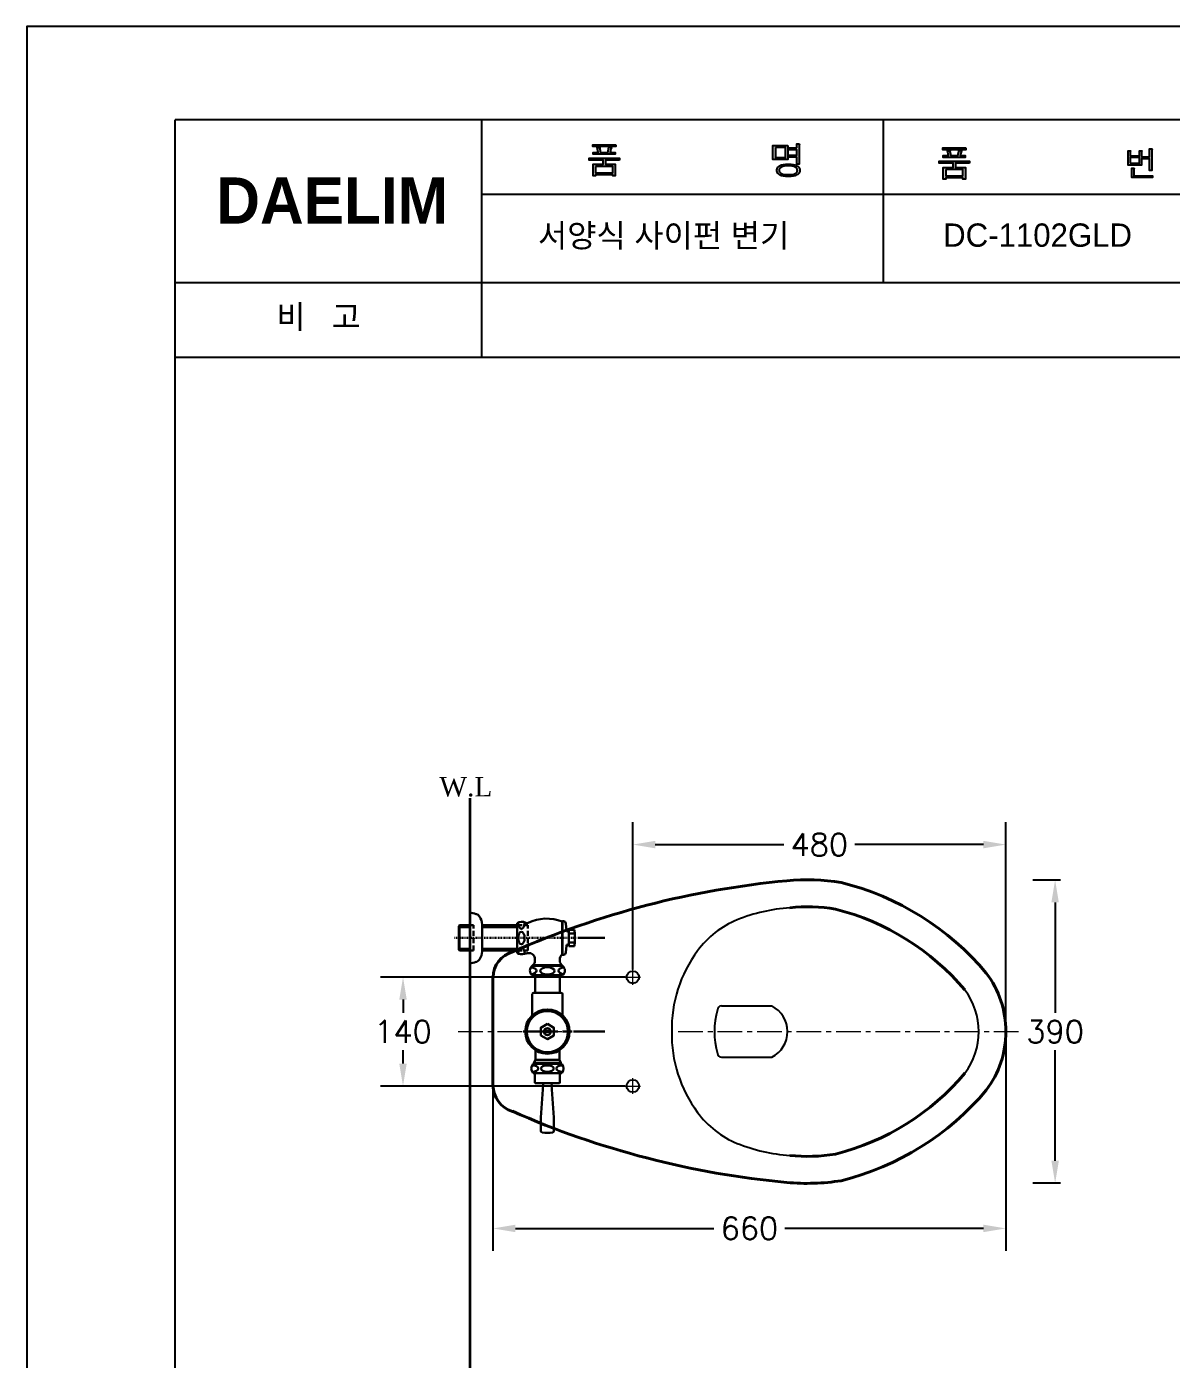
# Model space of a CAD drawing. Extents: x 60782 to 63207, y 58098 to 61529.
# Drawn here: x 60782 to 62255, y 59814 to 61529 of the extents above; entities that cross this region are included whole.
import ezdxf
from ezdxf.lldxf.tags import DXFTag

# ---------------------------------------------------------------- set-up
doc = ezdxf.new("R2010")
doc.units = 0
doc.header["$MEASUREMENT"] = 0
for name, pattern in [('CENTER', [50.8, 31.75, -6.35, 6.35, -6.35]), ('HIDDEN', [9.525, 6.35, -3.175]), ('JIS_02_1.0', [2, 1, -1])]:
    doc.linetypes.add(name, pattern=pattern)
doc.layers.get('0').update_dxf_attribs({"linetype": 'CONTINUOUS'})
doc.layers.get('Defpoints').update_dxf_attribs({"linetype": 'CONTINUOUS'})
for name, color, linetype, lineweight in [('AM_6', 2, 'CONTINUOUS', 30), ('CEN', 1, 'CENTER', 5), ('DWG', 7, 'CONTINUOUS', 25), ('OUTLINE', 11, 'CONTINUOUS', 40), ('Y', 202, 'CONTINUOUS', 35)]:
    doc.layers.add(name, color=color, linetype=linetype, lineweight=lineweight)
for name, color, linetype in [('CL', 2, 'CENTER'), ('D', 2, 'CONTINUOUS'), ('Dim', 4, 'CONTINUOUS'), ('HIDDEN', 3, 'HIDDEN'), ('LINE', 7, 'CONTINUOUS'), ('LINE @ 1 VP1', 7, 'CONTINUOUS'), ('LINE @ 1 VPModel', 7, 'CONTINUOUS'), ('YA', 7, 'CONTINUOUS')]:
    doc.layers.add(name, color=color, linetype=linetype)
doc.styles.add('h', font='', dxfattribs={"height": 30})
doc.styles.get("Standard").update_dxf_attribs({"font": 'txt.shx', "bigfont": 'ghs.shx'})
doc.styles.add('STYLE2', font='dutch.ttf', dxfattribs={"height": 25})
doc.styles.get('h').set_extended_font_data('Haansoft Batang')
tags = doc.linetypes.add('Amconstr', pattern=[9999, 9999, 0]).pattern_tags.tags
tags[6:7] = [DXFTag(74, 4), DXFTag(75, 0), DXFTag(340, '0'), DXFTag(46, 1.0), DXFTag(50, 0.0), DXFTag(44, 0.0), DXFTag(45, 0.0)]
tags[4:5] = [DXFTag(74, 4), DXFTag(75, 0), DXFTag(340, '0'), DXFTag(46, 1.0), DXFTag(50, 0.0), DXFTag(44, 0.0), DXFTag(45, 0.0)]
doc.dimstyles.get("Standard").update_dxf_attribs({"dimtxt": 0.18, "dimasz": 0.18, "dimexe": 0.18, "dimexo": 0.0625, "dimgap": 0.09, "dimtad": 0, "dimtih": 1, "dimtoh": 1, "dimdec": 4, "dimzin": 0, "dimdsep": 46, "dimtxsty": 'Standard', "dimcen": 0.09, "dimadec": 0, "dimazin": 0, "dimtfac": 1, "dimtdec": 4, "dimtofl": 0, "dimtmove": 0, "dimatfit": 0, "dimfxl": 0, "dimtolj": 1, "dimtzin": 0, "dimarcsym": 0})

# ---------------------------------------------------------------- blocks, each defined once
blk = doc.blocks.new('*D54')
at = {"layer": 'Defpoints', "color": 0}
for p in [(62041.8, 60476), (61561.8, 60305.3), (62041.8, 60235.3)]:
    blk.add_point(p, dxfattribs=at)
at = {"layer": 'Dim', "color": 0, "lineweight": -2}
for p, q in [((61561.8, 60315.3), (61561.8, 60504.8)), ((62041.8, 60245.3), (62041.8, 60504.8)), ((61590.6, 60476), (61756.2, 60476)), ((62013, 60476), (61847.4, 60476))]:
    blk.add_line(p, q, dxfattribs=at)
at = {"layer": 'Dim', "color": 0}
for points in [[(61590.6, 60480.8), (61590.6, 60471.2), (61561.8, 60476)], [(62013, 60480.8), (62013, 60471.2), (62041.8, 60476)]]:
    blk.add_solid(points, dxfattribs=at)
at = {"layer": 'Dim', "color": 0, "insert": (61801.8, 60476), "char_height": 28.8, "attachment_point": 5}
blk.add_mtext('\\A1;480', dxfattribs=at)
blk = doc.blocks.new('*D55')
at = {"layer": 'Defpoints', "color": 0}
for p in [(61381.8, 60235.3), (62041.8, 60235.3), (61381.8, 59982)]:
    blk.add_point(p, dxfattribs=at)
at = {"layer": 'Dim', "color": 0, "lineweight": -2}
for p, q in [((61381.8, 60225.3), (61381.8, 59953.2)), ((62041.8, 60225.3), (62041.8, 59953.2)), ((61410.6, 59982), (61666.2, 59982)), ((62013, 59982), (61757.4, 59982))]:
    blk.add_line(p, q, dxfattribs=at)
at = {"layer": 'Dim', "color": 0}
for points in [[(61410.6, 59986.8), (61410.6, 59977.2), (61381.8, 59982)], [(62013, 59986.8), (62013, 59977.2), (62041.8, 59982)]]:
    blk.add_solid(points, dxfattribs=at)
at = {"layer": 'Dim', "color": 0, "insert": (61711.8, 59982), "char_height": 28.8, "attachment_point": 5}
blk.add_mtext('\\A1;660', dxfattribs=at)
blk = doc.blocks.new('*D56')
at = {"layer": 'Defpoints', "color": 0}
for p in [(61561.8, 60305.3), (61266, 60165.3), (61561.8, 60165.3)]:
    blk.add_point(p, dxfattribs=at)
at = {"layer": 'Dim', "color": 0, "lineweight": -2}
for p, q in [((61551.8, 60305.3), (61237.2, 60305.3)), ((61266, 60276.5), (61266, 60259.3)), ((61266, 60194.1), (61266, 60211.3)), ((61551.8, 60165.3), (61237.2, 60165.3))]:
    blk.add_line(p, q, dxfattribs=at)
at = {"layer": 'Dim', "color": 0}
for points in [[(61261.2, 60276.5), (61270.8, 60276.5), (61266, 60305.3)], [(61261.2, 60194.1), (61270.8, 60194.1), (61266, 60165.3)]]:
    blk.add_solid(points, dxfattribs=at)
at = {"layer": 'Dim', "color": 0, "insert": (61266, 60235.3), "char_height": 28.8, "attachment_point": 5}
blk.add_mtext('\\A1;140', dxfattribs=at)
blk = doc.blocks.new('*D53')
at = {"layer": 'Defpoints', "color": 0}
for p in [(62122.3, 60430.4), (62105.2, 60040.2), (62122.3, 60040.2)]:
    blk.add_point(p, dxfattribs=at)
at = {"layer": 'Dim', "color": 0, "lineweight": -2}
for p, q in [((62112.3, 60430.4), (62076.4, 60430.4)), ((62105.2, 60401.6), (62105.2, 60259.3)), ((62105.2, 60069), (62105.2, 60211.3)), ((62112.3, 60040.2), (62076.4, 60040.2))]:
    blk.add_line(p, q, dxfattribs=at)
at = {"layer": 'Dim', "color": 0}
for points in [[(62100.4, 60401.6), (62110, 60401.6), (62105.2, 60430.4)], [(62100.4, 60069), (62110, 60069), (62105.2, 60040.2)]]:
    blk.add_solid(points, dxfattribs=at)
at = {"layer": 'Dim', "color": 0, "insert": (62105.2, 60235.3), "char_height": 28.8, "attachment_point": 5}
blk.add_mtext('\\A1;390', dxfattribs=at)
blk = doc.blocks.new('*U59')
at = {"layer": 'LINE @ 1 VP1', "linetype": 'Amconstr'}
h = blk.add_hatch(color=256, dxfattribs=at)
h.dxf.hatch_style = 1
h.paths.add_polyline_path([(61967.9, 61362.8), (61961.3, 61362.8), (61961.3, 61360.4), (61989.6, 61360.4), (61989.6, 61362.8), (61983, 61362.8), (61984.2, 61367.2), (61984.3, 61367.6), (61984.9, 61368.3), (61985, 61368.4), (61985, 61368.4), (61985, 61368.5), (61985, 61368.5), (61985, 61368.5), (61985, 61368.5), (61985, 61368.6), (61985, 61368.6), (61985, 61368.6), (61985, 61368.6), (61985, 61368.6), (61984.9, 61368.7), (61984.7, 61368.7), (61984, 61368.9), (61981.5, 61369.3), (61980.1, 61362.8), (61970.9, 61362.8), (61969.7, 61367.7), (61969.8, 61368.2), (61970, 61368.5), (61970, 61368.6), (61970, 61368.7), (61970, 61368.7), (61970, 61368.7), (61970, 61368.8), (61970, 61368.8), (61970, 61368.8), (61970, 61368.8), (61970, 61368.9), (61970, 61368.9), (61969.9, 61368.9), (61969.9, 61368.9), (61969.8, 61368.9), (61969.5, 61369), (61968.6, 61369), (61966.5, 61369)])
h.paths.add_polyline_path([(61956, 61355.4), (61956, 61352.9), (61973.9, 61352.9), (61973.9, 61347.4), (61961.3, 61347.4), (61961.3, 61332.6), (61964.5, 61332.6), (61964.5, 61333.9), (61986.5, 61333.9), (61986.5, 61332.6), (61989.7, 61332.6), (61989.7, 61347.4), (61977.1, 61347.4), (61977.1, 61352.9), (61995, 61352.9), (61995, 61355.4)])
h.paths.add_polyline_path([(61986.5, 61344.8), (61986.5, 61336.5), (61964.5, 61336.5), (61964.5, 61344.8)], flags=16)
at = {"layer": 'LINE @ 1 VPModel', "linetype": 'Amconstr'}
h = blk.add_hatch(color=256, dxfattribs=at)
h.dxf.hatch_style = 1
h.paths.add_polyline_path([(61967.9, 61362.8), (61961.3, 61362.8), (61961.3, 61360.4), (61989.6, 61360.4), (61989.6, 61362.8), (61983, 61362.8), (61984.2, 61367.2), (61984.3, 61367.6), (61984.9, 61368.3), (61985, 61368.4), (61985, 61368.4), (61985, 61368.5), (61985, 61368.5), (61985, 61368.5), (61985, 61368.5), (61985, 61368.6), (61985, 61368.6), (61985, 61368.6), (61985, 61368.6), (61985, 61368.6), (61984.9, 61368.7), (61984.7, 61368.7), (61984, 61368.9), (61981.5, 61369.3), (61980.1, 61362.8), (61970.9, 61362.8), (61969.7, 61367.7), (61969.8, 61368.2), (61970, 61368.5), (61970, 61368.6), (61970, 61368.7), (61970, 61368.7), (61970, 61368.7), (61970, 61368.8), (61970, 61368.8), (61970, 61368.8), (61970, 61368.8), (61970, 61368.9), (61970, 61368.9), (61969.9, 61368.9), (61969.9, 61368.9), (61969.8, 61368.9), (61969.5, 61369), (61968.6, 61369), (61966.5, 61369)])
h.paths.add_polyline_path([(61956, 61355.4), (61956, 61352.9), (61973.9, 61352.9), (61973.9, 61347.4), (61961.3, 61347.4), (61961.3, 61332.6), (61964.5, 61332.6), (61964.5, 61333.9), (61986.5, 61333.9), (61986.5, 61332.6), (61989.7, 61332.6), (61989.7, 61347.4), (61977.1, 61347.4), (61977.1, 61352.9), (61995, 61352.9), (61995, 61355.4)])
h.paths.add_polyline_path([(61986.5, 61344.8), (61986.5, 61336.5), (61964.5, 61336.5), (61964.5, 61344.8)], flags=16)
blk = doc.blocks.new('*U60')
at = {"layer": 'LINE @ 1 VP1', "linetype": 'Amconstr'}
h = blk.add_hatch(color=256, dxfattribs=at)
h.dxf.hatch_style = 1
h.paths.add_polyline_path([(61990.3, 61372.6), (61960.7, 61372.6), (61960.7, 61370.2), (61990.3, 61370.2)])
at = {"layer": 'LINE @ 1 VPModel', "linetype": 'Amconstr'}
h = blk.add_hatch(color=256, dxfattribs=at)
h.dxf.hatch_style = 1
h.paths.add_polyline_path([(61990.3, 61372.6), (61960.7, 61372.6), (61960.7, 61370.2), (61990.3, 61370.2)])
blk = doc.blocks.new('*U61')
at = {"layer": 'LINE @ 1 VP1', "linetype": 'Amconstr'}
h = blk.add_hatch(color=256, dxfattribs=at)
h.dxf.hatch_style = 1
h.paths.add_polyline_path([(62216.5, 61367.5), (62216.5, 61367.9), (62216.7, 61368.3), (62216.8, 61368.4), (62216.8, 61368.5), (62216.8, 61368.6), (62216.8, 61368.7), (62216.8, 61368.7), (62216.8, 61368.7), (62216.8, 61368.7), (62216.8, 61368.8), (62216.8, 61368.8), (62216.8, 61368.8), (62216.7, 61368.8), (62216.7, 61368.8), (62216.6, 61368.9), (62216.5, 61368.9), (62216.3, 61369), (62215.5, 61369), (62213.6, 61369), (62213.6, 61362.4), (62201.7, 61362.4), (62201.7, 61367.7), (62201.8, 61368.1), (62202, 61368.4), (62202.1, 61368.6), (62202.1, 61368.6), (62202.1, 61368.7), (62202.2, 61368.7), (62202.2, 61368.8), (62202.2, 61368.8), (62202.2, 61368.8), (62202.2, 61368.8), (62202.1, 61368.8), (62202.1, 61368.9), (62202.1, 61368.9), (62202.1, 61368.9), (62202.1, 61368.9), (62202.1, 61368.9), (62202, 61368.9), (62201.8, 61369), (62201.1, 61369), (62199, 61369), (62199, 61350.6), (62216.5, 61350.6), (62216.5, 61358.7), (62226.8, 61358.7), (62226.8, 61343.5), (62229.6, 61343.5), (62229.6, 61369.8), (62229.7, 61370.2), (62229.9, 61370.5), (62229.9, 61370.7), (62230, 61370.9), (62230, 61370.9), (62230, 61371), (62230, 61371), (62230, 61371), (62230, 61371), (62230, 61371.1), (62229.9, 61371.1), (62229.9, 61371.1), (62229.9, 61371.2), (62229.9, 61371.2), (62229.8, 61371.2), (62229.7, 61371.2), (62229.5, 61371.3), (62229.1, 61371.3), (62226.8, 61371.3), (62226.8, 61361), (62216.5, 61361)])
h.paths.add_polyline_path([(62213.6, 61360.1), (62213.6, 61352.8), (62201.7, 61352.8), (62201.7, 61360.1)], flags=16)
h.paths.add_polyline_path([(62206.8, 61346), (62206.7, 61345.8), (62206.5, 61345.5), (62206.5, 61345.2), (62206.5, 61336.9), (62230.5, 61336.9), (62230.5, 61334.6), (62203.7, 61334.6), (62203.7, 61346.4), (62205.8, 61346.4), (62206.5, 61346.4), (62206.6, 61346.3), (62206.8, 61346.3), (62206.8, 61346.2), (62206.8, 61346.1)])
at = {"layer": 'LINE @ 1 VPModel', "linetype": 'Amconstr'}
h = blk.add_hatch(color=256, dxfattribs=at)
h.dxf.hatch_style = 1
h.paths.add_polyline_path([(62216.5, 61367.5), (62216.5, 61367.9), (62216.7, 61368.3), (62216.8, 61368.4), (62216.8, 61368.5), (62216.8, 61368.6), (62216.8, 61368.7), (62216.8, 61368.7), (62216.8, 61368.7), (62216.8, 61368.7), (62216.8, 61368.8), (62216.8, 61368.8), (62216.8, 61368.8), (62216.7, 61368.8), (62216.7, 61368.8), (62216.6, 61368.9), (62216.5, 61368.9), (62216.3, 61369), (62215.5, 61369), (62213.6, 61369), (62213.6, 61362.4), (62201.7, 61362.4), (62201.7, 61367.7), (62201.8, 61368.1), (62202, 61368.4), (62202.1, 61368.6), (62202.1, 61368.6), (62202.1, 61368.7), (62202.2, 61368.7), (62202.2, 61368.8), (62202.2, 61368.8), (62202.2, 61368.8), (62202.2, 61368.8), (62202.1, 61368.8), (62202.1, 61368.9), (62202.1, 61368.9), (62202.1, 61368.9), (62202.1, 61368.9), (62202.1, 61368.9), (62202, 61368.9), (62201.8, 61369), (62201.1, 61369), (62199, 61369), (62199, 61350.6), (62216.5, 61350.6), (62216.5, 61358.7), (62226.8, 61358.7), (62226.8, 61343.5), (62229.6, 61343.5), (62229.6, 61369.8), (62229.7, 61370.2), (62229.9, 61370.5), (62229.9, 61370.7), (62230, 61370.9), (62230, 61370.9), (62230, 61371), (62230, 61371), (62230, 61371), (62230, 61371), (62230, 61371.1), (62229.9, 61371.1), (62229.9, 61371.1), (62229.9, 61371.2), (62229.9, 61371.2), (62229.8, 61371.2), (62229.7, 61371.2), (62229.5, 61371.3), (62229.1, 61371.3), (62226.8, 61371.3), (62226.8, 61361), (62216.5, 61361)])
h.paths.add_polyline_path([(62213.6, 61360.1), (62213.6, 61352.8), (62201.7, 61352.8), (62201.7, 61360.1)], flags=16)
h.paths.add_polyline_path([(62206.8, 61346), (62206.7, 61345.8), (62206.5, 61345.5), (62206.5, 61345.2), (62206.5, 61336.9), (62230.5, 61336.9), (62230.5, 61334.6), (62203.7, 61334.6), (62203.7, 61346.4), (62205.8, 61346.4), (62206.5, 61346.4), (62206.6, 61346.3), (62206.8, 61346.3), (62206.8, 61346.2), (62206.8, 61346.1)])

msp = doc.modelspace()

# ---------------------------------------------------------------- hatches: boundary and pattern name
at = {"layer": 'YA'}
h = msp.add_hatch(color=256, dxfattribs=at)
h.paths.add_polyline_path([(61772.8, 61372.8), (61772.8, 61377.7), (61775.3, 61377.7), (61775.6, 61377.6), (61775.9, 61377.6), (61776, 61377.6), (61776.1, 61377.5), (61776.2, 61377.5), (61776.2, 61377.5), (61776.2, 61377.5), (61776.2, 61377.5), (61776.2, 61377.5), (61776.2, 61377.5), (61776.2, 61377.4), (61776.3, 61377.4), (61776.3, 61377.4), (61776.3, 61377.4), (61776.3, 61377.4), (61776.3, 61377.3), (61776.2, 61377.3), (61776.2, 61377.1), (61776.1, 61377), (61776, 61376.6), (61775.9, 61376.3), (61775.9, 61351.9), (61772.8, 61351.9), (61772.8, 61360.9), (61762.9, 61360.9), (61762.9, 61363.5), (61772.8, 61363.5), (61772.8, 61370.2), (61762.9, 61370.2), (61762.9, 61372.8)])
h.paths.add_polyline_path([(61753.1, 61348), (61752.4, 61347.6), (61751.8, 61347.2), (61751.3, 61346.7), (61750.9, 61346.2), (61750.6, 61345.6), (61750.4, 61345.1), (61750.2, 61344.4), (61750.2, 61343.7), (61750.2, 61343.1), (61750.4, 61342.5), (61750.6, 61341.9), (61750.9, 61341.3), (61751.3, 61340.8), (61751.8, 61340.4), (61752.4, 61340), (61753.1, 61339.6), (61754.7, 61339), (61756.7, 61338.5), (61761.9, 61338.2), (61767, 61338.5), (61769.1, 61339), (61770.7, 61339.6), (61771.4, 61340), (61772, 61340.4), (61772.5, 61340.8), (61772.9, 61341.3), (61773.2, 61341.9), (61773.5, 61342.5), (61773.6, 61343.1), (61773.6, 61343.7), (61773.6, 61344.4), (61773.5, 61345.1), (61773.2, 61345.6), (61772.9, 61346.2), (61772.5, 61346.7), (61772, 61347.2), (61771.4, 61347.6), (61770.7, 61348), (61769.1, 61348.6), (61767, 61349.1), (61761.9, 61349.4), (61756.7, 61349.1), (61754.7, 61348.6)], flags=16)
h.paths.add_polyline_path([(61773, 61349.6), (61773.9, 61349.1), (61774.6, 61348.5), (61775.3, 61347.8), (61775.8, 61347.1), (61776.2, 61346.3), (61776.5, 61345.5), (61776.6, 61344.6), (61776.7, 61343.7), (61776.6, 61342.8), (61776.5, 61342), (61776.2, 61341.2), (61775.8, 61340.5), (61775.3, 61339.8), (61774.6, 61339.1), (61773.9, 61338.5), (61773, 61338), (61772, 61337.4), (61770.9, 61336.9), (61768.3, 61336.2), (61765.3, 61335.8), (61761.9, 61335.7), (61758.5, 61335.8), (61755.5, 61336.2), (61752.9, 61336.9), (61751.8, 61337.4), (61750.7, 61338), (61749.9, 61338.5), (61749.1, 61339.1), (61748.5, 61339.8), (61748, 61340.5), (61747.6, 61341.2), (61747.3, 61342), (61747.2, 61342.8), (61747.1, 61343.7), (61747.2, 61344.6), (61747.3, 61345.5), (61747.6, 61346.3), (61748, 61347.1), (61748.5, 61347.8), (61749.1, 61348.5), (61749.9, 61349.1), (61750.7, 61349.6), (61751.8, 61350.2), (61752.9, 61350.7), (61755.5, 61351.4), (61758.5, 61351.8), (61761.9, 61351.9), (61765.3, 61351.8), (61768.3, 61351.4), (61770.9, 61350.7), (61772, 61350.2)])
h.paths.add_polyline_path([(61745.2, 61373.3), (61745.2, 61360.2), (61758.3, 61360.2), (61758.3, 61373.3)], flags=16)
h.paths.add_polyline_path([(61761.4, 61375.9), (61761.4, 61357.6), (61742.1, 61357.6), (61742.1, 61375.9)])
h.paths.add_polyline_path([(61513.9, 61348.9), (61513.9, 61340.6), (61536, 61340.6), (61536, 61348.9)], flags=16)
h.paths.add_polyline_path([(61519.4, 61373), (61519.4, 61372.9), (61519.4, 61372.9), (61519.4, 61372.9), (61519.5, 61372.9), (61519.5, 61372.8), (61519.5, 61372.8), (61519.5, 61372.8), (61519.5, 61372.8), (61519.4, 61372.7), (61519.4, 61372.6), (61519.3, 61372.4), (61519.2, 61372.1), (61519.1, 61371.9), (61519.1, 61371.8), (61519.1, 61371.7), (61519.1, 61371.6), (61520.3, 61366.9), (61529.5, 61366.9), (61531, 61373.4), (61533.4, 61373), (61534.1, 61372.8), (61534.3, 61372.7), (61534.4, 61372.7), (61534.4, 61372.7), (61534.4, 61372.7), (61534.4, 61372.7), (61534.4, 61372.6), (61534.5, 61372.6), (61534.5, 61372.6), (61534.4, 61372.6), (61534.4, 61372.5), (61534.4, 61372.5), (61534.4, 61372.4), (61534.3, 61372.4), (61534.2, 61372.2), (61533.9, 61371.8), (61533.8, 61371.7), (61533.7, 61371.6), (61533.7, 61371.4), (61533.6, 61371.3), (61532.4, 61366.9), (61539.1, 61366.9), (61539.1, 61364.5), (61510.8, 61364.5), (61510.8, 61366.9), (61517.3, 61366.9), (61515.9, 61373.1), (61518.1, 61373.1), (61519, 61373.1), (61519.2, 61373), (61519.3, 61373), (61519.4, 61373)])
h.paths.add_polyline_path([(61539.7, 61376.6), (61539.7, 61374.3), (61510.1, 61374.3), (61510.1, 61376.6)])
h.paths.add_polyline_path([(61544.4, 61357), (61526.5, 61357), (61526.5, 61351.5), (61539.1, 61351.5), (61539.1, 61336.7), (61536, 61336.7), (61536, 61338), (61513.9, 61338), (61513.9, 61336.7), (61510.8, 61336.7), (61510.8, 61351.5), (61523.4, 61351.5), (61523.4, 61357), (61505.4, 61357), (61505.4, 61359.5), (61544.4, 61359.5)])

# ---------------------------------------------------------------- linework, layer by layer
at = {"color": 0, "lineweight": 30}
msp.add_line((61451.8, 60235.3), (61460.3, 60235.3), dxfattribs=at)
msp.add_lwpolyline([(61451.8, 60245.1), (61460.3, 60240.2), (61460.3, 60230.4), (61451.8, 60225.5), (61443.3, 60230.4), (61443.3, 60240.2)], close=True, dxfattribs=at)
at = {"layer": 'CEN', "color": 0}
for p, q in [((61561.8, 60295.3), (61561.8, 60315.3)), ((61551.8, 60305.3), (61571.8, 60305.3)), ((61336.9, 60235.3), (61511.7, 60235.3)), ((61620.1, 60235.3), (62061.4, 60235.3)), ((61561.8, 60155.3), (61561.8, 60175.3)), ((61551.8, 60165.3), (61571.8, 60165.3))]:
    msp.add_line(p, q, dxfattribs=at)
at = {"layer": 'CL', "color": 0, "linetype": 'JIS_02_1.0', "lineweight": 30}
msp.add_line((61332.3, 60355.8), (61488.8, 60355.8), dxfattribs=at)
at = {"layer": 'CL', "color": 0, "lineweight": 30}
msp.add_line((61420.6, 60235.3), (61483.5, 60235.3), dxfattribs=at)
at = {"layer": 'D', "color": 0, "lineweight": 30}
for p, q in [((61351.8, 60369.8), (61337.8, 60369.8)), ((61412.8, 60369.8), (61367.8, 60369.8)), ((61337.8, 60341.8), (61351.8, 60341.8)), ((61367.8, 60341.8), (61412.8, 60341.8)), ((61490.8, 60355.8), (61525.9, 60355.8)), ((61485.5, 60235.3), (61525.9, 60235.3))]:
    msp.add_line(p, q, dxfattribs=at)
at = {"layer": 'DWG', "color": 0, "lineweight": 30}
for p, q in [((61351.8, 60372.1), (61351.8, 60388.3)), ((61412.8, 60374.8), (61412.8, 60340.7)), ((61470.8, 60376.8), (61470.8, 60374.6)), ((61470.8, 60374.6), (61470.8, 60337.1)), ((61471.3, 60372.1), (61471.3, 60377.3)), ((61471.3, 60377.3), (61472.6, 60377.3)), ((61475.6, 60374.6), (61476.5, 60365.5)), ((61337.8, 60370.9), (61338.9, 60372.1)), ((61337.8, 60355.8), (61337.8, 60370.9)), ((61337.8, 60355.8), (61337.8, 60370.9)), ((61337.8, 60355.8), (61337.8, 60370.9)), ((61337.8, 60370.9), (61337.8, 60369.8)), ((61337.8, 60369.8), (61337.8, 60341.8)), ((61338.9, 60372.1), (61351.8, 60372.1)), ((61338.9, 60340.7), (61338.9, 60372.1)), ((61351.8, 60339.6), (61351.8, 60372.1)), ((61367.7, 60372.9), (61367.8, 60338.4)), ((61367.7, 60372.1), (61412.8, 60372.1)), ((61412.8, 60370.9), (61410.8, 60372.1)), ((61412.8, 60372.5), (61412.8, 60372.1)), ((61412.8, 60370.9), (61412.8, 60372.1)), ((61470.8, 60372.1), (61471.3, 60372.1)), ((61471.3, 60372.1), (61471.3, 60339.6)), ((61479.5, 60366.2), (61479, 60365)), ((61479.5, 60345.4), (61479.5, 60366.2)), ((61486.5, 60366.2), (61479.5, 60366.2)), ((61479.5, 60361.7), (61486.5, 60361.7)), ((61337.8, 60340.7), (61337.8, 60341.8)), ((61337.8, 60341.8), (61337.8, 60340.7)), ((61337.8, 60340.7), (61338.9, 60339.6)), ((61338.9, 60339.6), (61338.9, 60340.7)), ((61412.8, 60340.7), (61410.8, 60339.6)), ((61412.8, 60340.7), (61412.8, 60339.6)), ((61412.8, 60340.7), (61412.8, 60336.8)), ((61475.6, 60337), (61476.5, 60346.1)), ((61479.5, 60345.4), (61479, 60346.6)), ((61479.5, 60349.9), (61486.5, 60349.9)), ((61486.5, 60345.4), (61479.5, 60345.4)), ((61351.8, 60339.6), (61338.9, 60339.6)), ((61351.8, 60339.6), (61351.8, 60323.3)), ((61412.8, 60339.6), (61367.8, 60339.6)), ((61412.8, 60339.2), (61412.8, 60339.6)), ((61435.8, 60328.5), (61435.8, 60326.5)), ((61467.8, 60328.1), (61467.8, 60326.5)), ((61470.8, 60339.6), (61471.3, 60339.6)), ((61470.8, 60337.1), (61470.8, 60334.8)), ((61471.3, 60339.6), (61471.3, 60334.3)), ((61471.3, 60334.3), (61472.6, 60334.3)), ((61432.3, 60319.8), (61432.8, 60319.8)), ((61435.9, 60307.8), (61432.3, 60307.8)), ((61470.8, 60320.8), (61432.8, 60320.8)), ((61432.8, 60320.8), (61432.8, 60319.8)), ((61470.8, 60319.8), (61432.8, 60319.8)), ((61435.9, 60285.3), (61435.9, 60307.8)), ((61467.7, 60307.8), (61435.9, 60307.8)), ((61467.7, 60285.3), (61467.7, 60307.8)), ((61467.7, 60307.8), (61471.3, 60307.8)), ((61470.8, 60319.8), (61470.8, 60320.8)), ((61471.3, 60319.8), (61470.8, 60319.8)), ((61432.3, 60256.1), (61432.3, 60283.3)), ((61434.3, 60285.3), (61435.9, 60285.3)), ((61467.7, 60285.3), (61435.9, 60285.3)), ((61469.3, 60285.3), (61467.7, 60285.3)), ((61471.3, 60256.1), (61471.3, 60283.3)), ((61447.5, 60236.1), (61456.1, 60236.1)), ((61447.5, 60234.5), (61456.1, 60234.5)), ((61436.3, 60213.8), (61436.3, 60213.8)), ((61436.3, 60199.6), (61436.3, 60211.4)), ((61467.3, 60199.6), (61467.3, 60211.4)), ((61433.3, 60193.8), (61434.3, 60193.8)), ((61434.3, 60195.3), (61435.9, 60198.1)), ((61469.3, 60195.3), (61434.3, 60195.3)), ((61434.3, 60193.8), (61434.3, 60195.3)), ((61434.3, 60193.8), (61469.3, 60193.8)), ((61466.1, 60198.8), (61437.2, 60198.8)), ((61469.3, 60195.3), (61467.7, 60198.1)), ((61469.3, 60193.8), (61469.3, 60195.3)), ((61470.3, 60193.8), (61469.3, 60193.8)), ((61433.3, 60181.8), (61434.8, 60181.8)), ((61468.8, 60181.8), (61434.8, 60181.8)), ((61435.8, 60180.8), (61435.8, 60169.8)), ((61436.8, 60168.8), (61441, 60168.8)), ((61441, 60168.8), (61446, 60168.8)), ((61457.6, 60168.8), (61446, 60168.8)), ((61462.5, 60168.8), (61457.6, 60168.8)), ((61466.8, 60168.8), (61462.5, 60168.8)), ((61467.8, 60180.8), (61467.8, 60169.8)), ((61470.3, 60181.8), (61468.8, 60181.8)), ((61443.3, 60124.8), (61446.3, 60167)), ((61460.3, 60124.8), (61457.3, 60167)), ((61443.3, 60107.5), (61443.3, 60124.8)), ((61460.3, 60107.5), (61460.3, 60124.8))]:
    msp.add_line(p, q, dxfattribs=at)
for radius in [28.5, 26.5, 4.4]:
    msp.add_circle((61451.8, 60235.3), radius, dxfattribs=at)
for centre, radius, start, end in [((61350.3, 60358.3), 30, 70.9929, 87.134), ((61356.5, 60377.4), 10, 37.1965, 68.8073), ((61347.8, 60372.3), 20, 2.5641, 33.7923), ((61418.8, 60366.8), 10, 58.5853, 127.05), ((61425.6, 60377.9), 3, 238.5853, 295.7555), ((61450.7, 60326), 54.7, 68.3899, 115.7555), ((61472.6, 60374.3), 3, 5.8234, 90), ((61366.8, 60373.2), 1, 345.9941, 2.5641), ((61477.8, 60365.6), 1.3, 185.8232, 334.4413), ((61417.3, 60355.8), 70, 4.4244, 8.5378), ((61474.5, 60364.4), 12.3, 347.4205, 358.3603), ((61464.6, 60355.8), 22.7, 344.9804, 15.0196), ((61417.3, 60355.8), 70, 0, 4.4244), ((61477.8, 60346), 1.3, 25.5587, 174.1768), ((61417.3, 60355.8), 70, 351.4622, 355.5756), ((61476.9, 60347.5), 9.91, 0.0479, 13.8506), ((61417.3, 60355.8), 70, 355.5756, 0), ((61350.3, 60353.3), 30, 272.866, 289.0071), ((61356.5, 60334.2), 10, 291.1927, 322.8035), ((61347.8, 60339.3), 20, 326.2077, 357.4359), ((61366.8, 60338.5), 1, 357.4359, 2.6595), ((61418.8, 60344.8), 10, 232.95, 290.0721), ((61428.8, 60317.5), 19, 95.1008, 110.0721), ((61427.8, 60328.5), 8, 0, 95.1008), ((61428.8, 60326.5), 7, 304.8499, 0), ((61476.8, 60328.1), 9, 131.8103, 180), ((61474.8, 60326.5), 7, 180, 235.1501), ((61472.6, 60337.3), 3, 270, 354.1766), ((61436.8, 60313.8), 7.5, 126.8699, 233.1301), ((61466.8, 60313.8), 7.5, 306.8699, 53.1301), ((61434.3, 60283.3), 2, 90, 180), ((61469.3, 60283.3), 2, 0, 90), ((61440, 60187.8), 9, 138.1897, 221.8103), ((61433.3, 60199.6), 3, 330, 0), ((61470.3, 60199.6), 3, 180, 210), ((61463.5, 60187.8), 9, 318.1897, 41.8103), ((61434.8, 60180.8), 1, 0, 90), ((61436.8, 60169.8), 1, 180, 270), ((61442.3, 60167.3), 4, 356.3211, 22.0243), ((61461.3, 60167.3), 4, 157.9757, 183.6789), ((61466.8, 60169.8), 1, 270, 0), ((61468.8, 60180.8), 1, 90, 180), ((61445.3, 60107.5), 2, 180, 259.1799), ((61451.8, 60141.5), 36.6, 259.1799, 280.8201), ((61458.3, 60107.5), 2, 280.8201, 0)]:
    msp.add_arc(centre, radius, start, end, dxfattribs=at)
at = {"layer": 'DWG', "color": 0, "lineweight": 30, "extrusion": (0, 0, -1)}
for centre, major_axis, ratio, start_param, end_param in [((61418.3, 60375.8), (0, 8.02), 0.523213, 1.527604, 4.697404), ((61418.3, 60335.6), (0, 8.02), 0.523213, 4.750474, 7.873767), ((61428.5, 60313.5), (9.31, 0), 0.491236, 4.939713, 7.586324), ((61475.5, 60313.5), (9.31, 0), 0.491236, 1.875951, 4.446874), ((61431.8, 60187.7), (8.19, 0), 0.512703, 4.734625, 7.814232), ((61471.6, 60187.7), (8.19, 0), 0.512703, 1.587937, 4.712871)]:
    msp.add_ellipse(centre, major_axis=major_axis, ratio=ratio, start_param=start_param, end_param=end_param, dxfattribs=at)
for centre, major_axis, ratio in [((61418.3, 60355.8), (0, 8.02), 0.523213), ((61451.8, 60313.5), (9.31, 0), 0.491236), ((61451.8, 60187.7), (8.19, 0), 0.512703)]:
    msp.add_ellipse(centre, major_axis=major_axis, ratio=ratio, dxfattribs=at)
at = {"layer": 'HIDDEN', "color": 0, "lineweight": 30}
for p, q in [((61351.8, 60372.1), (61356.8, 60372.1)), ((61356.8, 60339.6), (61356.8, 60372.1)), ((61412.8, 60372.1), (61426.8, 60372.1)), ((61426.8, 60339.6), (61426.8, 60372.1)), ((61351.8, 60339.6), (61356.8, 60339.6)), ((61412.8, 60339.6), (61426.8, 60339.6))]:
    msp.add_line(p, q, dxfattribs=at)
at = {"layer": 'LINE', "color": 0}
for p, q in [((61675.8, 60268.3), (61740.8, 60268.3)), ((61675.8, 60202.3), (61740.8, 60202.3))]:
    msp.add_line(p, q, dxfattribs=at)
for centre in [(61561.8, 60305.3), (61561.8, 60165.3)]:
    msp.add_circle(centre, 8, dxfattribs=at)
for centre, radius, start, end in [((61778.7, 60172.7), 222.4, 93.8678, 111.7899), ((61741.8, 60268.3), 120, 112.379, 143.747), ((61779.8, 60238.9), 168, 143.3117, 181.2169), ((61916.8, 60235.3), 90, 0, 36.5007), ((61767.4, 60235.3), 100.6, 163.8382, 196.1618), ((61675.8, 60263.3), 5, 90, 180), ((61723.5, 60235.3), 37.2, 297.5632, 62.4368), ((61779.8, 60231.7), 168, 178.7831, 216.6883), ((61916.8, 60235.3), 90, 323.4993, 0), ((61675.8, 60207.3), 5, 180, 270), ((61741.8, 60202.3), 120, 216.253, 247.621), ((61778.7, 60297.9), 222.4, 248.2101, 266.1322)]:
    msp.add_arc(centre, radius, start, end, dxfattribs=at)
at = {"layer": 'OUTLINE', "color": 0}
msp.add_line((61381.8, 60166.2), (61381.8, 60305.3), dxfattribs=at)
for centre, radius, start, end in [((61865.2, 59296.4), 1137.9, 95.3112, 113.7569), ((61785.1, 60130.9), 299.7, 81.4103, 94.8257), ((61744, 60081.8), 355.9, 40.0135, 76.0378), ((61786.7, 60180.9), 215, 80.3941, 96.1664), ((61744, 60081.8), 320.9, 40.1845, 75.8152), ((61416.8, 60304.4), 35, 106.5836, 178.4837), ((61916.8, 60235.3), 125, 0, 37.0455), ((61916.8, 60235.3), 125, 322.9545, 0), ((61744, 60388.8), 320.9, 284.1848, 319.8155), ((61416.8, 60166.2), 35, 180, 253.4164), ((61744, 60388.8), 355.9, 283.9622, 319.9865), ((61865.2, 61174.2), 1137.9, 246.2431, 264.6888), ((61786.7, 60289.7), 215, 263.8336, 279.6059), ((61785.3, 60334.8), 294.8, 265.0629, 278.7012)]:
    msp.add_arc(centre, radius, start, end, dxfattribs=at)
at = {"layer": 'Y', "color": 0}
msp.add_line((61351.8, 60535.8), (61351.8, 59767), dxfattribs=at)
at = {"layer": 'YA', "color": 7}
for p, q in [((63049, 61408.8), (60973, 61408.8)), ((60973, 60338.6), (60973, 61408.8)), ((61367.5, 61102.8), (61367.5, 61408.8)), ((61884.4, 61198.5), (61884.4, 61408.5)), ((63049, 61312.8), (61367.5, 61312.8)), ((63049, 61198.8), (60973, 61198.8)), ((63049, 61102.8), (60973, 61102.8)), ((63049, 61102.8), (60973, 61102.8)), ((60973, 58228.8), (60973, 60338.6))]:
    msp.add_line(p, q, dxfattribs=at)
at = {"layer": 'YA', "color": 0}
msp.add_line((61351.8, 60389.7), (61351.8, 60326.9), dxfattribs=at)
msp.add_lwpolyline([(60781.7, 58098.3), (63207.2, 58098.3), (63207.2, 61528.7), (60781.7, 61528.7)], close=True, dxfattribs=at)
at = {"layer": 'YA', "color": 7}
for points in [[(61539.7, 61376.6), (61539.7, 61374.3), (61510.1, 61374.3), (61510.1, 61376.6), (61539.7, 61376.6)], [(61519.4, 61373), (61519.4, 61372.9), (61519.4, 61372.9), (61519.4, 61372.9), (61519.5, 61372.9), (61519.5, 61372.8), (61519.5, 61372.8), (61519.5, 61372.8), (61519.5, 61372.8), (61519.4, 61372.7), (61519.4, 61372.6), (61519.3, 61372.4), (61519.2, 61372.1), (61519.1, 61371.9), (61519.1, 61371.8), (61519.1, 61371.7), (61519.1, 61371.6), (61520.3, 61366.9), (61529.5, 61366.9), (61531, 61373.4), (61533.4, 61373), (61534.1, 61372.8), (61534.3, 61372.7), (61534.4, 61372.7), (61534.4, 61372.7), (61534.4, 61372.7), (61534.4, 61372.7), (61534.4, 61372.6), (61534.5, 61372.6), (61534.5, 61372.6), (61534.4, 61372.6), (61534.4, 61372.5), (61534.4, 61372.5), (61534.4, 61372.4), (61534.3, 61372.4), (61534.2, 61372.2), (61533.9, 61371.8), (61533.8, 61371.7), (61533.7, 61371.6), (61533.7, 61371.4), (61533.6, 61371.3), (61532.4, 61366.9), (61539.1, 61366.9), (61539.1, 61364.5), (61510.8, 61364.5), (61510.8, 61366.9), (61517.3, 61366.9), (61515.9, 61373.1), (61518.1, 61373.1), (61519, 61373.1), (61519.2, 61373), (61519.3, 61373), (61519.4, 61373), (61519.4, 61373)], [(61761.4, 61375.9), (61761.4, 61357.6), (61742.1, 61357.6), (61742.1, 61375.9), (61761.4, 61375.9)], [(61745.2, 61373.3), (61745.2, 61360.2), (61758.3, 61360.2), (61758.3, 61373.3), (61745.2, 61373.3)], [(61772.8, 61372.8), (61772.8, 61377.7), (61775.3, 61377.7), (61775.6, 61377.6), (61775.9, 61377.6), (61776, 61377.6), (61776.1, 61377.5), (61776.2, 61377.5), (61776.2, 61377.5), (61776.2, 61377.5), (61776.2, 61377.5), (61776.2, 61377.5), (61776.2, 61377.5), (61776.2, 61377.4), (61776.3, 61377.4), (61776.3, 61377.4), (61776.3, 61377.4), (61776.3, 61377.4), (61776.3, 61377.3), (61776.2, 61377.3), (61776.2, 61377.1), (61776.1, 61377), (61776, 61376.6), (61775.9, 61376.3), (61775.9, 61351.9), (61772.8, 61351.9), (61772.8, 61360.9), (61762.9, 61360.9), (61762.9, 61363.5), (61772.8, 61363.5), (61772.8, 61370.2), (61762.9, 61370.2), (61762.9, 61372.8), (61772.8, 61372.8)], [(61990.3, 61372.6), (61990.3, 61370.2), (61960.7, 61370.2), (61960.7, 61372.6), (61990.3, 61372.6)], [(61970, 61368.9), (61970, 61368.9), (61970, 61368.8), (61970, 61368.8), (61970, 61368.8), (61970, 61368.8), (61970, 61368.7), (61970, 61368.7), (61970, 61368.7), (61970, 61368.6), (61970, 61368.5), (61969.9, 61368.4), (61969.7, 61368), (61969.7, 61367.9), (61969.7, 61367.7), (61969.7, 61367.6), (61969.7, 61367.5), (61970.9, 61362.8), (61980.1, 61362.8), (61981.5, 61369.3), (61984, 61368.9), (61984.7, 61368.7), (61984.9, 61368.7), (61985, 61368.6), (61985, 61368.6), (61985, 61368.6), (61985, 61368.6), (61985, 61368.6), (61985, 61368.5), (61985, 61368.5), (61985, 61368.5), (61985, 61368.5), (61985, 61368.4), (61985, 61368.4), (61984.9, 61368.3), (61984.8, 61368.1), (61984.4, 61367.8), (61984.4, 61367.6), (61984.3, 61367.5), (61984.2, 61367.4), (61984.2, 61367.2), (61983, 61362.8), (61989.6, 61362.8), (61989.6, 61360.4), (61961.3, 61360.4), (61961.3, 61362.8), (61967.9, 61362.8), (61966.5, 61369), (61968.6, 61369), (61969.5, 61369), (61969.8, 61368.9), (61969.9, 61368.9), (61969.9, 61368.9), (61970, 61368.9)], [(62202.1, 61368.9), (62202.1, 61368.9), (62202.1, 61368.8), (62202.2, 61368.8), (62202.2, 61368.8), (62202.2, 61368.8), (62202.2, 61368.8), (62202.2, 61368.7), (62202.1, 61368.7), (62202.1, 61368.6), (62202.1, 61368.6), (62202, 61368.4), (62201.8, 61368.1), (62201.7, 61367.7), (62201.7, 61362.4), (62213.6, 61362.4), (62213.6, 61369), (62215.5, 61369), (62216.3, 61369), (62216.5, 61368.9), (62216.6, 61368.9), (62216.7, 61368.8), (62216.7, 61368.8), (62216.8, 61368.8), (62216.8, 61368.8), (62216.8, 61368.8), (62216.8, 61368.7), (62216.8, 61368.7), (62216.8, 61368.7), (62216.8, 61368.7), (62216.8, 61368.6), (62216.8, 61368.5), (62216.8, 61368.4), (62216.7, 61368.3), (62216.5, 61367.9), (62216.5, 61367.5), (62216.5, 61361), (62226.8, 61361), (62226.8, 61371.3), (62229.1, 61371.3), (62229.5, 61371.3), (62229.7, 61371.2), (62229.8, 61371.2), (62229.9, 61371.2), (62229.9, 61371.2), (62229.9, 61371.1), (62229.9, 61371.1), (62230, 61371.1), (62230, 61371.1), (62230, 61371.1), (62230, 61371), (62230, 61371), (62230, 61371), (62230, 61371), (62230, 61370.9), (62230, 61370.9), (62229.9, 61370.7), (62229.9, 61370.5), (62229.7, 61370.2), (62229.6, 61369.8), (62229.6, 61343.5), (62226.8, 61343.5), (62226.8, 61358.7), (62216.5, 61358.7), (62216.5, 61350.6), (62199, 61350.6), (62199, 61369), (62201.1, 61369), (62201.8, 61369), (62202, 61368.9), (62202.1, 61368.9), (62202.1, 61368.9), (62202.1, 61368.9), (62202.1, 61368.9)], [(61544.4, 61357), (61526.5, 61357), (61526.5, 61351.5), (61539.1, 61351.5), (61539.1, 61336.7), (61536, 61336.7), (61536, 61338), (61513.9, 61338), (61513.9, 61336.7), (61510.8, 61336.7), (61510.8, 61351.5), (61523.4, 61351.5), (61523.4, 61357), (61505.4, 61357), (61505.4, 61359.5), (61544.4, 61359.5), (61544.4, 61357)], [(61773, 61349.6), (61773.9, 61349.1), (61774.6, 61348.5), (61775.3, 61347.8), (61775.8, 61347.1), (61776.2, 61346.3), (61776.5, 61345.5), (61776.6, 61344.6), (61776.7, 61343.7), (61776.6, 61342.8), (61776.5, 61342), (61776.2, 61341.2), (61775.8, 61340.5), (61775.3, 61339.8), (61774.6, 61339.1), (61773.9, 61338.5), (61773, 61338), (61772, 61337.4), (61770.9, 61336.9), (61768.3, 61336.2), (61765.3, 61335.8), (61761.9, 61335.7), (61758.5, 61335.8), (61755.5, 61336.2), (61752.9, 61336.9), (61751.7, 61337.4), (61750.7, 61338), (61749.9, 61338.5), (61749.1, 61339.1), (61748.5, 61339.8), (61748, 61340.5), (61747.6, 61341.2), (61747.3, 61342), (61747.2, 61342.8), (61747.1, 61343.7), (61747.2, 61344.6), (61747.3, 61345.5), (61747.6, 61346.3), (61748, 61347.1), (61748.5, 61347.8), (61749.1, 61348.5), (61749.9, 61349.1), (61750.7, 61349.6), (61751.7, 61350.2), (61752.9, 61350.7), (61755.5, 61351.4), (61758.5, 61351.8), (61761.9, 61351.9), (61765.3, 61351.8), (61768.3, 61351.4), (61770.9, 61350.7), (61772, 61350.2), (61773, 61349.6)], [(61995, 61352.9), (61977.1, 61352.9), (61977.1, 61347.4), (61989.7, 61347.4), (61989.7, 61332.6), (61986.5, 61332.6), (61986.5, 61333.9), (61964.5, 61333.9), (61964.5, 61332.6), (61961.3, 61332.6), (61961.3, 61347.4), (61973.9, 61347.4), (61973.9, 61352.9), (61956, 61352.9), (61956, 61355.4), (61995, 61355.4), (61995, 61352.9)], [(62201.7, 61352.8), (62213.6, 61352.8), (62213.6, 61360.1), (62201.7, 61360.1), (62201.7, 61352.8)], [(61513.9, 61348.9), (61513.9, 61340.6), (61536, 61340.6), (61536, 61348.9), (61513.9, 61348.9)], [(61752.9, 61348), (61752.2, 61347.6), (61751.7, 61347.2), (61751.2, 61346.7), (61750.8, 61346.2), (61750.5, 61345.6), (61750.2, 61345.1), (61750.1, 61344.4), (61750.1, 61343.7), (61750.1, 61343.1), (61750.2, 61342.5), (61750.5, 61341.9), (61750.8, 61341.3), (61751.2, 61340.8), (61751.7, 61340.4), (61752.2, 61340), (61752.9, 61339.6), (61754.6, 61339), (61756.6, 61338.5), (61761.8, 61338.2), (61766.9, 61338.5), (61768.9, 61339), (61770.6, 61339.6), (61771.3, 61340), (61771.9, 61340.4), (61772.4, 61340.8), (61772.8, 61341.3), (61773.1, 61341.9), (61773.3, 61342.5), (61773.4, 61343.1), (61773.5, 61343.7), (61773.4, 61344.4), (61773.3, 61345.1), (61773.1, 61345.6), (61772.8, 61346.2), (61772.4, 61346.7), (61771.9, 61347.2), (61771.3, 61347.6), (61770.6, 61348), (61768.9, 61348.6), (61766.9, 61349.1), (61761.8, 61349.4), (61756.6, 61349.1), (61754.6, 61348.6), (61752.9, 61348)], [(61964.5, 61344.8), (61964.5, 61336.5), (61986.5, 61336.5), (61986.5, 61344.8), (61964.5, 61344.8)], [(62206.8, 61346.2), (62206.8, 61346.2), (62206.8, 61346.2), (62206.8, 61346.2), (62206.8, 61346.2), (62206.8, 61346.2), (62206.8, 61346.1), (62206.8, 61346.1), (62206.8, 61346), (62206.7, 61345.8), (62206.5, 61345.5), (62206.5, 61345.2), (62206.5, 61336.9), (62230.5, 61336.9), (62230.5, 61334.6), (62203.7, 61334.6), (62203.7, 61346.4), (62205.8, 61346.4), (62206.5, 61346.4), (62206.6, 61346.3), (62206.7, 61346.3), (62206.7, 61346.3), (62206.8, 61346.3), (62206.8, 61346.2)]]:
    msp.add_lwpolyline(points, dxfattribs=at)

# ---------------------------------------------------------------- block references
at = {"layer": 'LINE', "color": 0}
for name in ['*U59', '*U60', '*U61']:
    msp.add_blockref(name, (0, 0), dxfattribs=at)

# ---------------------------------------------------------------- texts
at = {"layer": 'AM_6', "color": 0, "insert": (61312.8, 60563), "char_height": 25, "width": 80.504, "attachment_point": 1, "style": 'STYLE2'}
msp.add_mtext('W.L', dxfattribs=at)
at = {"layer": 'Dim', "color": 0, "char_height": 30, "attachment_point": 1, "style": 'h'}
for s, insert, width in [('{\\fGulim|b0|i0|c129|p50;서양식} {\\fGulim|b0|i0|c129|p50;사이펀} {\\fGulim|b0|i0|c129|p50;변기}', (61439.6, 61274.9), 440.819), ('DC-1102GLD', (61961.1, 61275.4), 639)]:
    msp.add_mtext(s, dxfattribs=dict(at, insert=insert, width=width))
at = {"layer": 'Dim', "color": 0, "insert": (61103, 61170.3), "char_height": 30, "attachment_point": 1, "style": 'h'}
msp.add_mtext('{\\fGulim|b0|i0|c129|p50;비}   {\\fGulim|b0|i0|c129|p50;고}', dxfattribs=at)
at = {"layer": 'YA', "color": 7, "insert": (61025.8, 61334.6), "char_height": 59.437, "width": 290.871, "attachment_point": 1, "style": 'h'}
msp.add_mtext('{\\fHYGraphic-Medium|b1|i0|c129|p18;DAELIM}', dxfattribs=at)

# ---------------------------------------------------------------- dimensions: what is measured, and where the dimension line sits
at = {"layer": 'Dim', "color": 0}
for base, p1, p2, picture, middle in [((62041.8, 60476), (61561.8, 60305.3), (62041.8, 60235.3), '*D54', (61801.8, 60476)), ((61381.8, 59982), (62041.8, 60235.3), (61381.8, 60235.3), '*D55', (61711.8, 59982))]:
    dim = msp.add_linear_dim(base=base, p1=p1, p2=p2, dimstyle='Standard', override={"dimscale": 160, "dimgap": 0.06, "dimdec": 0, "dimatfit": 3}, dxfattribs=at)
    dim.commit()
    dim.dimension.update_dxf_attribs({"geometry": picture, "text_midpoint": middle})
for base, p1, p2, override, picture, middle in [((62105.2, 60040.2), (62122.3, 60430.4), (62122.3, 60040.2), {"dimscale": 160, "dimgap": 0.06, "dimdec": 0, "dimatfit": 3, "dimarcsym": 1}, '*D53', (62105.2, 60235.3)), ((61266, 60165.3), (61561.8, 60305.3), (61561.8, 60165.3), {"dimscale": 160, "dimgap": 0.06, "dimdec": 0, "dimatfit": 3}, '*D56', (61266, 60235.3))]:
    dim = msp.add_linear_dim(base=base, p1=p1, p2=p2, angle=90, dimstyle='Standard', override=override, dxfattribs=at)
    dim.commit()
    dim.dimension.update_dxf_attribs({"geometry": picture, "text_midpoint": middle})

doc.saveas('drawing.dxf')
